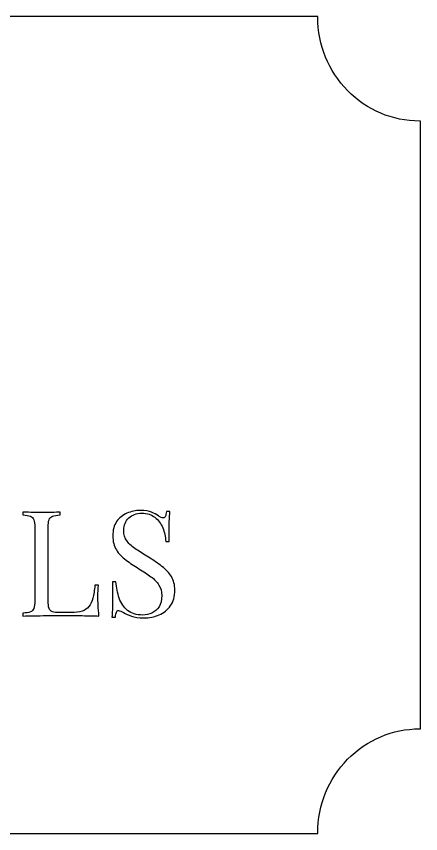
# Model space of a CAD drawing. Header units: millimetres. Extents: x -52 to 52, y -25 to 25.
# Drawn here: x 27.8 to 52.5, y -25 to 25 of the extents above; entities that cross this region are included whole.
import ezdxf

# ---------------------------------------------------------------- set-up
doc = ezdxf.new("R2010")
doc.units = ezdxf.units.MM
doc.header["$MEASUREMENT"] = 0
doc.layers.add('layer 1', color=7, linetype='Continuous')

msp = doc.modelspace()

# ---------------------------------------------------------------- linework, layer by layer
at = {"layer": 'layer 1', "lineweight": 25}
msp.add_open_spline([(46.2098, -25), (46.2098, -25), (-46.2147, -25), (-46.2147, -25), (-46.2147, -25), (-46.2147, -25), (-46.2147, -24.9397), (-46.2147, -24.9397), (-46.2147, -24.9397), (-46.2147, -23.2402), (-46.861, -21.6463), (-48.0401, -20.4496), (-48.0401, -20.4496), (-49.2143, -19.2478), (-50.7782, -18.5891), (-52.4408, -18.5891), (-52.4408, -18.5891), (-52.4408, -18.5891), (-52.5, -18.5891), (-52.5, -18.5891), (-52.5, -18.5891), (-52.5, -18.5891), (-52.5, 18.5942), (-52.5, 18.5942), (-52.5, 18.5942), (-52.5, 18.5942), (-52.4408, 18.5942), (-52.4408, 18.5942), (-52.4408, 18.5942), (-50.7733, 18.5942), (-49.2143, 19.2528), (-48.0401, 20.4546), (-48.0401, 20.4546), (-46.861, 21.6513), (-46.2147, 23.2452), (-46.2147, 24.9397), (-46.2147, 24.9397), (-46.2147, 24.9397), (-46.2147, 25), (-46.2147, 25), (-46.2147, 25), (-46.2147, 25), (46.2098, 25), (46.2098, 25), (46.2098, 25), (46.2098, 25), (46.2098, 24.9397), (46.2098, 24.9397), (46.2098, 24.9397), (46.2098, 23.2453), (46.861, 21.6513), (48.0352, 20.4546), (48.0352, 20.4546), (49.2143, 19.2529), (50.7782, 18.5942), (52.4408, 18.5942), (52.4408, 18.5942), (52.4408, 18.5942), (52.5, 18.5942), (52.5, 18.5942), (52.5, 18.5942), (52.5, 18.5942), (52.5, -18.5891), (52.5, -18.5891), (52.5, -18.5891), (52.5, -18.5891), (52.4408, -18.5891), (52.4408, -18.5891), (52.4408, -18.5891), (50.7782, -18.5891), (49.2143, -19.2528), (48.0352, -20.4496), (48.0352, -20.4496), (46.8561, -21.6463), (46.2098, -23.2402), (46.2098, -24.9397), (46.2098, -24.9397), (46.2098, -24.9397), (46.2098, -25), (46.2098, -25)], degree=3, knots=[0, 0, 0, 0, 0.047619, 0.047619, 0.047619, 0.047619, 0.0952381, 0.0952381, 0.0952381, 0.0952381, 0.1428571, 0.1428571, 0.1428571, 0.1428571, 0.1904762, 0.1904762, 0.1904762, 0.1904762, 0.2380952, 0.2380952, 0.2380952, 0.2380952, 0.2857143, 0.2857143, 0.2857143, 0.2857143, 0.3333333, 0.3333333, 0.3333333, 0.3333333, 0.3809524, 0.3809524, 0.3809524, 0.3809524, 0.4285714, 0.4285714, 0.4285714, 0.4285714, 0.4761905, 0.4761905, 0.4761905, 0.4761905, 0.5238095, 0.5238095, 0.5238095, 0.5238095, 0.5714286, 0.5714286, 0.5714286, 0.5714286, 0.6190476, 0.6190476, 0.6190476, 0.6190476, 0.6666667, 0.6666667, 0.6666667, 0.6666667, 0.7142857, 0.7142857, 0.7142857, 0.7142857, 0.7619048, 0.7619048, 0.7619048, 0.7619048, 0.8095238, 0.8095238, 0.8095238, 0.8095238, 0.8571429, 0.8571429, 0.8571429, 0.8571429, 0.9047619, 0.9047619, 0.9047619, 0.9047619, 1, 1, 1, 1], dxfattribs=at)
at = {"layer": 'layer 1', "color": 242}
for points, knots in [([(30.4546, -5.3278), (30.4546, -5.3278), (30.4546, -5.5054), (30.4546, -5.5054), (30.4546, -5.5054), (30.2523, -5.5104), (30.0994, -5.535), (29.9908, -5.5745), (29.9908, -5.5745), (29.8872, -5.6139), (29.8181, -5.683), (29.7787, -5.7916), (29.7787, -5.7916), (29.7442, -5.8952), (29.7244, -6.058), (29.7244, -6.28), (29.7244, -6.28), (29.7244, -6.28), (29.7244, -10.735), (29.7244, -10.735), (29.7244, -10.735), (29.7244, -10.9521), (29.7442, -11.1149), (29.7787, -11.2185), (29.7787, -11.2185), (29.8132, -11.327), (29.8872, -11.396), (29.9908, -11.4306), (29.9908, -11.4306), (30.0944, -11.4651), (30.2474, -11.4799), (30.4546, -11.4799), (30.4546, -11.4799), (30.4546, -11.4799), (31.1107, -11.4799), (31.1107, -11.4799), (31.1107, -11.4799), (31.392, -11.4799), (31.6238, -11.4503), (31.7965, -11.3911), (31.7965, -11.3911), (31.9741, -11.3319), (32.1123, -11.2381), (32.2208, -11.1099), (32.2208, -11.1099), (32.3292, -10.9816), (32.4033, -10.8089), (32.4576, -10.5918), (32.4576, -10.5918), (32.5118, -10.3748), (32.5513, -10.1133), (32.5858, -9.8025), (32.5858, -9.8025), (32.5858, -9.8025), (32.7931, -9.8025), (32.7931, -9.8025), (32.7931, -9.8025), (32.7733, -9.99), (32.7684, -10.2317), (32.7684, -10.5376), (32.7684, -10.5376), (32.7684, -10.6511), (32.7684, -10.8139), (32.7832, -11.0261), (32.7832, -11.0261), (32.7931, -11.2382), (32.8079, -11.4602), (32.8325, -11.6871), (32.8325, -11.6871), (32.5266, -11.6773), (32.1813, -11.6674), (31.8014, -11.6624), (31.8014, -11.6624), (31.4215, -11.6575), (31.0762, -11.6624), (30.7802, -11.6624), (30.7802, -11.6624), (30.7802, -11.6624), (30.272, -11.6624), (30.272, -11.6624), (30.272, -11.6624), (30.0648, -11.6624), (29.8428, -11.6624), (29.6011, -11.6624), (29.6011, -11.6624), (29.3593, -11.6624), (29.1176, -11.6674), (28.8759, -11.6723), (28.8759, -11.6723), (28.6341, -11.6772), (28.3973, -11.6773), (28.1753, -11.6871), (28.1753, -11.6871), (28.1753, -11.6871), (28.1753, -11.5095), (28.1753, -11.5095), (28.1753, -11.5095), (28.3776, -11.4997), (28.5305, -11.475), (28.639, -11.4356), (28.639, -11.4356), (28.7426, -11.401), (28.8117, -11.327), (28.8512, -11.2185), (28.8512, -11.2185), (28.8857, -11.1099), (28.9054, -10.9471), (28.9054, -10.735), (28.9054, -10.735), (28.9054, -10.735), (28.9054, -6.28), (28.9054, -6.28), (28.9054, -6.28), (28.9054, -6.058), (28.8857, -5.8952), (28.8512, -5.7916), (28.8512, -5.7916), (28.8166, -5.688), (28.7426, -5.614), (28.639, -5.5745), (28.639, -5.5745), (28.5355, -5.535), (28.3776, -5.5104), (28.1753, -5.5054), (28.1753, -5.5054), (28.1753, -5.5054), (28.1753, -5.3278), (28.1753, -5.3278), (28.1753, -5.3278), (28.3036, -5.3328), (28.4664, -5.3377), (28.6686, -5.3475), (28.6686, -5.3475), (28.8709, -5.3574), (29.0929, -5.3574), (29.3248, -5.3574), (29.3248, -5.3574), (29.5369, -5.3574), (29.7442, -5.3574), (29.9464, -5.3475), (29.9464, -5.3475), (30.1536, -5.3426), (30.3263, -5.3377), (30.4644, -5.3278), (30.4644, -5.3278), (30.4644, -5.3278), (30.4546, -5.3278), (30.4546, -5.3278)], [0, 0, 0, 0, 0.0263158, 0.0263158, 0.0263158, 0.0263158, 0.0526316, 0.0526316, 0.0526316, 0.0526316, 0.0789474, 0.0789474, 0.0789474, 0.0789474, 0.1052632, 0.1052632, 0.1052632, 0.1052632, 0.1315789, 0.1315789, 0.1315789, 0.1315789, 0.1578947, 0.1578947, 0.1578947, 0.1578947, 0.1842105, 0.1842105, 0.1842105, 0.1842105, 0.2105263, 0.2105263, 0.2105263, 0.2105263, 0.2368421, 0.2368421, 0.2368421, 0.2368421, 0.2631579, 0.2631579, 0.2631579, 0.2631579, 0.2894737, 0.2894737, 0.2894737, 0.2894737, 0.3157895, 0.3157895, 0.3157895, 0.3157895, 0.3421053, 0.3421053, 0.3421053, 0.3421053, 0.3684211, 0.3684211, 0.3684211, 0.3684211, 0.3947368, 0.3947368, 0.3947368, 0.3947368, 0.4210526, 0.4210526, 0.4210526, 0.4210526, 0.4473684, 0.4473684, 0.4473684, 0.4473684, 0.4736842, 0.4736842, 0.4736842, 0.4736842, 0.5, 0.5, 0.5, 0.5, 0.5263158, 0.5263158, 0.5263158, 0.5263158, 0.5526316, 0.5526316, 0.5526316, 0.5526316, 0.5789474, 0.5789474, 0.5789474, 0.5789474, 0.6052632, 0.6052632, 0.6052632, 0.6052632, 0.6315789, 0.6315789, 0.6315789, 0.6315789, 0.6578947, 0.6578947, 0.6578947, 0.6578947, 0.6842105, 0.6842105, 0.6842105, 0.6842105, 0.7105263, 0.7105263, 0.7105263, 0.7105263, 0.7368421, 0.7368421, 0.7368421, 0.7368421, 0.7631579, 0.7631579, 0.7631579, 0.7631579, 0.7894737, 0.7894737, 0.7894737, 0.7894737, 0.8157895, 0.8157895, 0.8157895, 0.8157895, 0.8421053, 0.8421053, 0.8421053, 0.8421053, 0.8684211, 0.8684211, 0.8684211, 0.8684211, 0.8947368, 0.8947368, 0.8947368, 0.8947368, 0.9210526, 0.9210526, 0.9210526, 0.9210526, 0.9473684, 0.9473684, 0.9473684, 0.9473684, 1, 1, 1, 1]), ([(35.3683, -5.2291), (35.6693, -5.2291), (35.8962, -5.2637), (36.0492, -5.3327), (36.0492, -5.3327), (36.207, -5.4018), (36.3403, -5.4758), (36.4636, -5.5597), (36.4636, -5.5597), (36.5376, -5.5991), (36.5919, -5.6337), (36.6363, -5.6534), (36.6363, -5.6534), (36.6807, -5.6731), (36.7251, -5.683), (36.7645, -5.683), (36.7645, -5.683), (36.8237, -5.683), (36.8681, -5.6484), (36.8928, -5.5843), (36.8928, -5.5843), (36.9175, -5.5202), (36.9421, -5.4215), (36.9619, -5.2883), (36.9619, -5.2883), (36.9619, -5.2883), (37.1691, -5.2884), (37.1691, -5.2884), (37.1691, -5.2884), (37.1642, -5.392), (37.1543, -5.5104), (37.1444, -5.6534), (37.1444, -5.6534), (37.1346, -5.7965), (37.1296, -5.9791), (37.1247, -6.2109), (37.1247, -6.2109), (37.1247, -6.4428), (37.1247, -6.7437), (37.1247, -7.1236), (37.1247, -7.1236), (37.1247, -7.1236), (36.9175, -7.1236), (36.9175, -7.1236), (36.9175, -7.1236), (36.8978, -6.8375), (36.8385, -6.5612), (36.73, -6.2948), (36.73, -6.2948), (36.6214, -6.0333), (36.4636, -5.8163), (36.2564, -5.6485), (36.2564, -5.6485), (36.0491, -5.4808), (35.7778, -5.3969), (35.4423, -5.3969), (35.4423, -5.3969), (35.1266, -5.3969), (34.8651, -5.4906), (34.6579, -5.683), (34.6579, -5.683), (34.4507, -5.8754), (34.3471, -6.127), (34.3471, -6.4378), (34.3471, -6.4378), (34.3471, -6.7092), (34.4162, -6.9312), (34.5543, -7.1137), (34.5543, -7.1137), (34.6925, -7.2963), (34.875, -7.4591), (35.1069, -7.6071), (35.1069, -7.6071), (35.3388, -7.7551), (35.5854, -7.913), (35.8568, -8.0807), (35.8568, -8.0807), (36.1676, -8.2731), (36.4439, -8.4606), (36.6856, -8.653), (36.6856, -8.653), (36.9273, -8.8405), (37.1198, -9.0477), (37.2579, -9.2746), (37.2579, -9.2746), (37.401, -9.5016), (37.4701, -9.7778), (37.4701, -10.0985), (37.4701, -10.0985), (37.4701, -10.4833), (37.3812, -10.7991), (37.2086, -11.0506), (37.2086, -11.0506), (37.0359, -11.3023), (36.804, -11.4897), (36.5179, -11.618), (36.5179, -11.618), (36.2317, -11.7414), (35.911, -11.8055), (35.5657, -11.8055), (35.5657, -11.8055), (35.2499, -11.8055), (34.9984, -11.7709), (34.8109, -11.6969), (34.8109, -11.6969), (34.6234, -11.6229), (34.4655, -11.5489), (34.3372, -11.475), (34.3372, -11.475), (34.204, -11.3911), (34.1054, -11.3516), (34.0313, -11.3516), (34.0313, -11.3516), (33.9722, -11.3516), (33.9277, -11.3861), (33.9031, -11.4503), (33.9031, -11.4503), (33.8784, -11.5144), (33.8538, -11.6131), (33.834, -11.7463), (33.834, -11.7463), (33.834, -11.7463), (33.6268, -11.7463), (33.6268, -11.7463), (33.6268, -11.7463), (33.6367, -11.6229), (33.6465, -11.47), (33.6515, -11.3023), (33.6515, -11.3023), (33.6564, -11.1345), (33.6564, -10.9076), (33.6613, -10.6313), (33.6613, -10.6313), (33.6663, -10.355), (33.6613, -10.0097), (33.6613, -9.5903), (33.6613, -9.5903), (33.6613, -9.5903), (33.8686, -9.5904), (33.8686, -9.5904), (33.8686, -9.5904), (33.8933, -9.9505), (33.9623, -10.286), (34.0708, -10.5968), (34.0708, -10.5968), (34.1794, -10.9076), (34.3521, -11.1592), (34.5839, -11.3467), (34.5839, -11.3467), (34.8158, -11.5342), (35.1217, -11.6279), (35.5065, -11.6279), (35.5065, -11.6279), (35.7038, -11.6279), (35.8913, -11.5885), (36.0689, -11.5045), (36.0689, -11.5045), (36.2465, -11.4256), (36.3896, -11.2924), (36.5031, -11.1197), (36.5031, -11.1197), (36.6166, -10.9471), (36.6758, -10.7152), (36.6758, -10.434), (36.6758, -10.434), (36.6758, -10.1873), (36.6166, -9.9752), (36.4982, -9.7926), (36.4982, -9.7926), (36.3798, -9.6101), (36.217, -9.4374), (36.0097, -9.2796), (36.0097, -9.2796), (35.8025, -9.1217), (35.5558, -8.9589), (35.2746, -8.7911), (35.2746, -8.7911), (34.9934, -8.6184), (34.732, -8.4409), (34.4852, -8.2632), (34.4852, -8.2632), (34.2385, -8.0856), (34.0412, -7.8735), (33.8982, -7.6416), (33.8982, -7.6416), (33.7502, -7.4048), (33.6762, -7.1187), (33.6762, -6.7832), (33.6762, -6.7832), (33.6762, -6.428), (33.7551, -6.1369), (33.913, -5.9099), (33.913, -5.9099), (34.0708, -5.683), (34.2781, -5.5103), (34.5396, -5.3969), (34.5396, -5.3969), (34.7961, -5.2883), (35.0724, -5.2291), (35.3634, -5.2291), (35.3634, -5.2291), (35.3634, -5.2291), (35.3683, -5.2291), (35.3683, -5.2291)], [0, 0, 0, 0, 0.0192308, 0.0192308, 0.0192308, 0.0192308, 0.0384615, 0.0384615, 0.0384615, 0.0384615, 0.0576923, 0.0576923, 0.0576923, 0.0576923, 0.0769231, 0.0769231, 0.0769231, 0.0769231, 0.0961538, 0.0961538, 0.0961538, 0.0961538, 0.1153846, 0.1153846, 0.1153846, 0.1153846, 0.1346154, 0.1346154, 0.1346154, 0.1346154, 0.1538462, 0.1538462, 0.1538462, 0.1538462, 0.1730769, 0.1730769, 0.1730769, 0.1730769, 0.1923077, 0.1923077, 0.1923077, 0.1923077, 0.2115385, 0.2115385, 0.2115385, 0.2115385, 0.2307692, 0.2307692, 0.2307692, 0.2307692, 0.25, 0.25, 0.25, 0.25, 0.2692308, 0.2692308, 0.2692308, 0.2692308, 0.2884615, 0.2884615, 0.2884615, 0.2884615, 0.3076923, 0.3076923, 0.3076923, 0.3076923, 0.3269231, 0.3269231, 0.3269231, 0.3269231, 0.3461538, 0.3461538, 0.3461538, 0.3461538, 0.3653846, 0.3653846, 0.3653846, 0.3653846, 0.3846154, 0.3846154, 0.3846154, 0.3846154, 0.4038462, 0.4038462, 0.4038462, 0.4038462, 0.4230769, 0.4230769, 0.4230769, 0.4230769, 0.4423077, 0.4423077, 0.4423077, 0.4423077, 0.4615385, 0.4615385, 0.4615385, 0.4615385, 0.4807692, 0.4807692, 0.4807692, 0.4807692, 0.5, 0.5, 0.5, 0.5, 0.5192308, 0.5192308, 0.5192308, 0.5192308, 0.5384615, 0.5384615, 0.5384615, 0.5384615, 0.5576923, 0.5576923, 0.5576923, 0.5576923, 0.5769231, 0.5769231, 0.5769231, 0.5769231, 0.5961538, 0.5961538, 0.5961538, 0.5961538, 0.6153846, 0.6153846, 0.6153846, 0.6153846, 0.6346154, 0.6346154, 0.6346154, 0.6346154, 0.6538462, 0.6538462, 0.6538462, 0.6538462, 0.6730769, 0.6730769, 0.6730769, 0.6730769, 0.6923077, 0.6923077, 0.6923077, 0.6923077, 0.7115385, 0.7115385, 0.7115385, 0.7115385, 0.7307692, 0.7307692, 0.7307692, 0.7307692, 0.75, 0.75, 0.75, 0.75, 0.7692308, 0.7692308, 0.7692308, 0.7692308, 0.7884615, 0.7884615, 0.7884615, 0.7884615, 0.8076923, 0.8076923, 0.8076923, 0.8076923, 0.8269231, 0.8269231, 0.8269231, 0.8269231, 0.8461538, 0.8461538, 0.8461538, 0.8461538, 0.8653846, 0.8653846, 0.8653846, 0.8653846, 0.8846154, 0.8846154, 0.8846154, 0.8846154, 0.9038462, 0.9038462, 0.9038462, 0.9038462, 0.9230769, 0.9230769, 0.9230769, 0.9230769, 0.9423077, 0.9423077, 0.9423077, 0.9423077, 0.9615385, 0.9615385, 0.9615385, 0.9615385, 1, 1, 1, 1])]:
    msp.add_open_spline(points, degree=3, knots=knots, dxfattribs=at)

doc.saveas('drawing.dxf')
